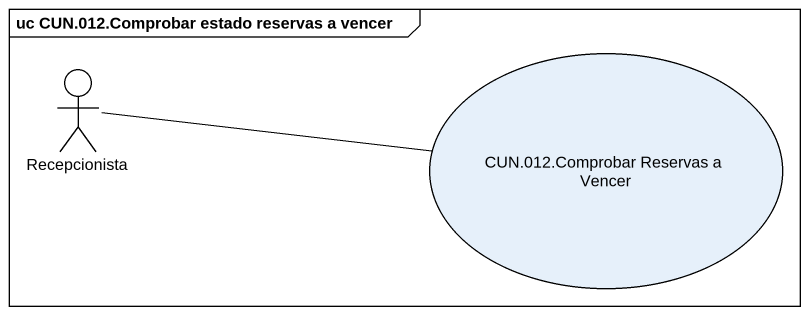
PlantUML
@startuml
mainframe uc CUN.012.Comprobar estado reservas a vencer
usecase "CUN.012.Comprobar Reservas a Vencer" as CUN_012_Comprobar_Reservas
actor Recepcionista
Recepcionista -right- CUN_012_Comprobar_Reservas
@enduml
